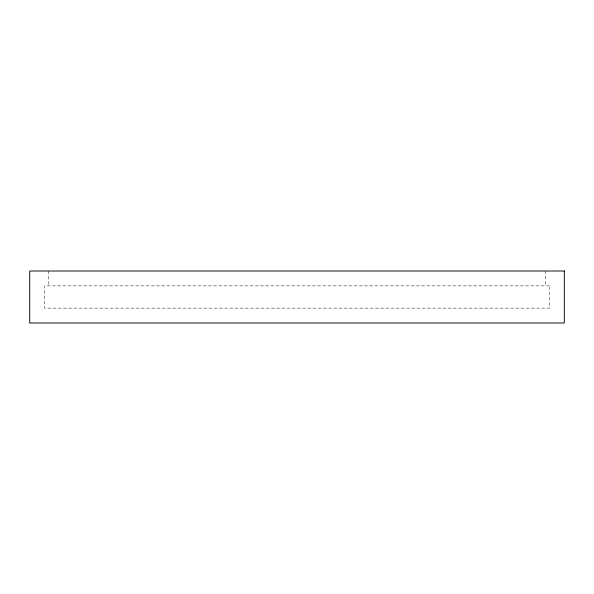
<?xml version="1.0" encoding="UTF-8"?>
<svg xmlns="http://www.w3.org/2000/svg" width="594" height="594" viewBox="0 0 594 594"><rect width="100%" height="100%" fill="white"/><g stroke="black" fill="none" stroke-linecap="round" stroke-linejoin="round"><path stroke-width="0.45" stroke-dasharray="2.97 2.23" d="M545.738 271.013L545.738 285.863M48.263 271.013L48.263 285.863M549.45 285.863L44.55 285.863L44.55 308.138L549.45 308.138L549.45 285.863"/><path stroke-width="0.89" d="M564.3 271.013L29.7 271.013L29.7 322.988L564.3 322.988L564.3 271.013"/></g></svg>
